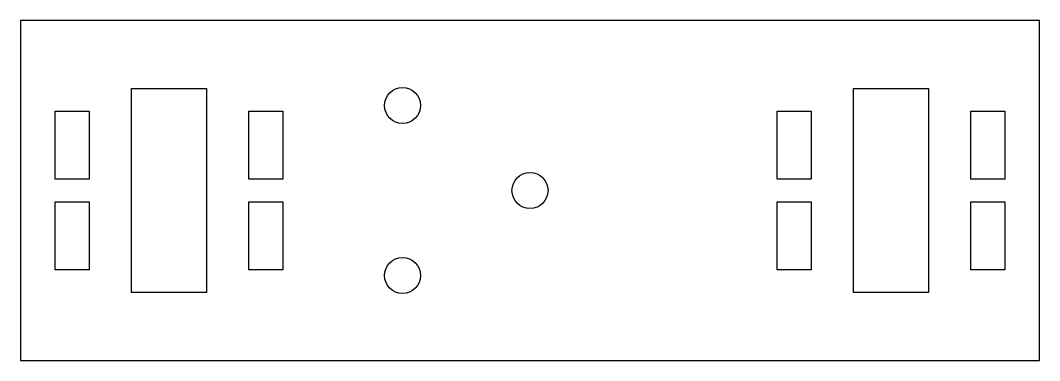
# Model space of a CAD drawing. Header units: millimetres. Extents: x -60 to 60, y -40 to 0.
import ezdxf

# ---------------------------------------------------------------- set-up
doc = ezdxf.new("R2010")
doc.units = ezdxf.units.MM

msp = doc.modelspace()

# ---------------------------------------------------------------- linework, layer by layer
for points in [[(60, 0), (-60, 0), (-60, -40), (60, -40)], [(-46.9, -32), (-46.9, -8), (-38.1, -8), (-38.1, -32)], [(38.1, -32), (38.1, -8), (46.9, -8), (46.9, -32)], [(-55.9, -18.67), (-55.9, -10.67), (-51.9, -10.67), (-51.9, -18.67)], [(-33.1, -18.67), (-33.1, -10.67), (-29.1, -10.67), (-29.1, -18.67)], [(29.1, -18.67), (29.1, -10.67), (33.1, -10.67), (33.1, -18.67)], [(51.9, -18.67), (51.9, -10.67), (55.9, -10.67), (55.9, -18.67)], [(-55.9, -29.33), (-55.9, -21.33), (-51.9, -21.33), (-51.9, -29.33)], [(-33.1, -29.33), (-33.1, -21.33), (-29.1, -21.33), (-29.1, -29.33)], [(29.1, -29.33), (29.1, -21.33), (33.1, -21.33), (33.1, -29.33)], [(55.9, -21.33), (55.9, -29.33), (51.9, -29.33), (51.9, -21.33)]]:
    msp.add_lwpolyline(points, close=True)
for centre in [(-15, -10), (0, -20), (-15, -30)]:
    msp.add_circle(centre, 2.12)

doc.saveas('drawing.dxf')
